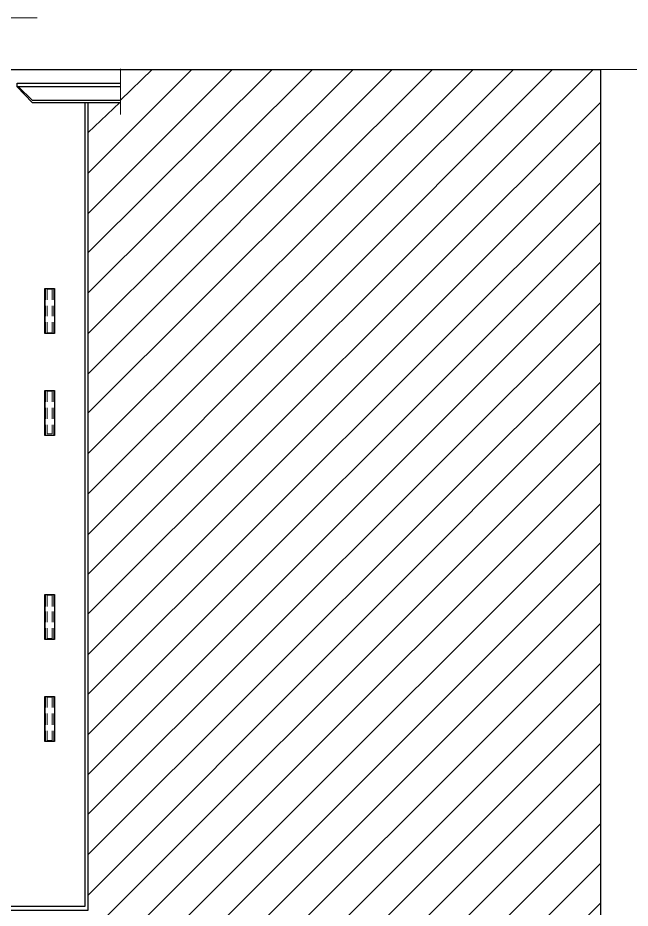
# Model space of a CAD drawing. Header units: millimetres. Extents: x 3240 to 3412, y 1366 to 1426.
# Drawn here: x 3316.607 to 3319.308, y 1410.349 to 1414.277 of the extents above; entities that cross this region are included whole.
import ezdxf

# ---------------------------------------------------------------- set-up
doc = ezdxf.new("R2010")
doc.units = ezdxf.units.MM

msp = doc.modelspace()

# ---------------------------------------------------------------- linework, layer by layer
at = {"color": 7, "linetype": 'Continuous', "lineweight": 5, "true_color": 0x000007}
for points in [[(3316.3918, 1414.277), (3316.6928, 1414.277), (3316.6928, 1414.277)], [(3317.06, 1414.0521), (3317.06, 1413.8503), (3317.06, 1413.8503)], [(3319.177, 1414.0488), (3319.8749, 1414.0488), (3319.8749, 1414.0488)], [(3316.7292, 1413.0333), (3316.7292, 1413.0829), (3316.7292, 1413.0829)], [(3316.7358, 1413.0333), (3316.7358, 1413.0796), (3316.759, 1413.0796), (3316.759, 1413.0333)], [(3316.7656, 1413.0829), (3316.7656, 1413.0333), (3316.7656, 1413.0333)], [(3316.7292, 1412.9605), (3316.7292, 1413.0068), (3316.7292, 1413.0068)], [(3316.7358, 1412.9605), (3316.7358, 1413.0068), (3316.7358, 1413.0068)], [(3316.759, 1413.0068), (3316.759, 1412.9605), (3316.759, 1412.9605)], [(3316.7656, 1413.0068), (3316.7656, 1412.9605), (3316.7656, 1412.9605)], [(3316.7292, 1412.8844), (3316.7292, 1412.934), (3316.7292, 1412.934)], [(3316.759, 1412.8877), (3316.7358, 1412.8877), (3316.7358, 1412.934)], [(3316.759, 1412.934), (3316.759, 1412.8877), (3316.759, 1412.8877)], [(3316.7656, 1412.934), (3316.7656, 1412.8844), (3316.7656, 1412.8844)], [(3316.7292, 1412.5834), (3316.7292, 1412.633), (3316.7292, 1412.633)], [(3316.7358, 1412.5834), (3316.7358, 1412.6297), (3316.759, 1412.6297), (3316.759, 1412.5834)], [(3316.7656, 1412.633), (3316.7656, 1412.5834), (3316.7656, 1412.5834)], [(3316.7292, 1412.5073), (3316.7292, 1412.5569), (3316.7292, 1412.5569)], [(3316.7358, 1412.5073), (3316.7358, 1412.5569), (3316.7358, 1412.5569)], [(3316.759, 1412.5569), (3316.759, 1412.5073), (3316.759, 1412.5073)], [(3316.7656, 1412.5569), (3316.7656, 1412.5073), (3316.7656, 1412.5073)], [(3316.7292, 1412.4346), (3316.7292, 1412.4809), (3316.7292, 1412.4809)], [(3316.759, 1412.4412), (3316.7358, 1412.4412), (3316.7358, 1412.4809)], [(3316.759, 1412.4809), (3316.759, 1412.4412), (3316.759, 1412.4412)], [(3316.7656, 1412.4809), (3316.7656, 1412.4346), (3316.7656, 1412.4346)], [(3316.7292, 1411.6804), (3316.7292, 1411.7333), (3316.7292, 1411.7333)], [(3316.7358, 1411.6804), (3316.7358, 1411.73), (3316.759, 1411.73), (3316.759, 1411.6804)], [(3316.7656, 1411.7333), (3316.7656, 1411.6804), (3316.7656, 1411.6804)], [(3316.7292, 1411.6109), (3316.7292, 1411.6572), (3316.7292, 1411.6572)], [(3316.7358, 1411.6109), (3316.7358, 1411.6572), (3316.7358, 1411.6572)], [(3316.759, 1411.6572), (3316.759, 1411.6109), (3316.759, 1411.6109)], [(3316.7656, 1411.6572), (3316.7656, 1411.6109), (3316.7656, 1411.6109)], [(3316.7292, 1411.5348), (3316.7292, 1411.5845), (3316.7292, 1411.5845)], [(3316.759, 1411.5381), (3316.7358, 1411.5381), (3316.7358, 1411.5845)], [(3316.759, 1411.5845), (3316.759, 1411.5381), (3316.759, 1411.5381)], [(3316.7656, 1411.5845), (3316.7656, 1411.5348), (3316.7656, 1411.5348)], [(3316.7292, 1411.2338), (3316.7292, 1411.2834), (3316.7292, 1411.2834)], [(3316.7358, 1411.2338), (3316.7358, 1411.2801), (3316.759, 1411.2801), (3316.759, 1411.2338)], [(3316.7656, 1411.2834), (3316.7656, 1411.2338), (3316.7656, 1411.2338)], [(3316.7292, 1411.1577), (3316.7292, 1411.2074), (3316.7292, 1411.2074)], [(3316.7358, 1411.1577), (3316.7358, 1411.2074), (3316.7358, 1411.2074)], [(3316.759, 1411.2074), (3316.759, 1411.1577), (3316.759, 1411.1577)], [(3316.7656, 1411.2074), (3316.7656, 1411.1577), (3316.7656, 1411.1577)], [(3316.7292, 1411.085), (3316.7292, 1411.1313), (3316.7292, 1411.1313)], [(3316.759, 1411.0883), (3316.7358, 1411.0883), (3316.7358, 1411.1313)], [(3316.759, 1411.1313), (3316.759, 1411.0883), (3316.759, 1411.0883)], [(3316.7656, 1411.1313), (3316.7656, 1411.085), (3316.7656, 1411.085)]]:
    msp.add_lwpolyline(points, dxfattribs=at)
at = {"color": 7, "linetype": 'Continuous', "lineweight": -2, "true_color": 0x000007}
for points in [[(3309.1709, 1414.0488), (3319.177, 1414.0488), (3319.177, 1404.0493), (3309.1709, 1404.0493)], [(3316.7689, 1413.0829), (3316.7689, 1412.8844), (3316.7259, 1412.8844), (3316.7259, 1413.0829)], [(3316.7689, 1412.633), (3316.7689, 1412.4346), (3316.7259, 1412.4346), (3316.7259, 1412.633)], [(3316.7689, 1411.7333), (3316.7689, 1411.5348), (3316.7259, 1411.5348), (3316.7259, 1411.7333)], [(3316.7689, 1411.2834), (3316.7689, 1411.085), (3316.7259, 1411.085), (3316.7259, 1411.2834)]]:
    msp.add_lwpolyline(points, close=True, dxfattribs=at)
at = {"color": 254, "linetype": 'Continuous', "lineweight": 5, "true_color": 0xdddddd}
for points in [[(3316.9177, 1413.5923), (3317.3742, 1414.0488), (3317.3742, 1414.0488)], [(3316.9177, 1413.4137), (3317.5528, 1414.0488), (3317.5528, 1414.0488)], [(3316.9177, 1413.2417), (3317.7282, 1414.0488), (3317.7282, 1414.0488)], [(3316.9177, 1413.063), (3317.9068, 1414.0488), (3317.9068, 1414.0488)], [(3316.9177, 1412.8844), (3318.0854, 1414.0488), (3318.0854, 1414.0488)], [(3316.9177, 1412.7058), (3318.2574, 1414.0488), (3318.2574, 1414.0488)], [(3316.9177, 1412.5338), (3318.436, 1414.0488), (3318.436, 1414.0488)], [(3316.9177, 1412.3552), (3318.6146, 1414.0488), (3318.6146, 1414.0488)], [(3316.9177, 1412.1765), (3318.7933, 1414.0488), (3318.7933, 1414.0488)], [(3316.9177, 1411.9979), (3318.9653, 1414.0488), (3318.9653, 1414.0488)], [(3316.9177, 1411.8226), (3319.1439, 1414.0488), (3319.1439, 1414.0488)], [(3317.06, 1413.9131), (3317.1989, 1414.0488), (3317.1989, 1414.0488)], [(3316.9177, 1413.7709), (3317.0567, 1413.9032), (3317.0567, 1413.9032)], [(3316.9177, 1411.6473), (3319.177, 1413.9032), (3319.177, 1413.9032)], [(3316.9177, 1411.4687), (3319.177, 1413.7279), (3319.177, 1413.7279)], [(3316.9177, 1411.2934), (3319.177, 1413.5493), (3319.177, 1413.5493)], [(3316.9177, 1411.1147), (3319.177, 1413.374), (3319.177, 1413.374)], [(3316.9177, 1410.9394), (3319.177, 1413.1987), (3319.177, 1413.1987)], [(3316.9177, 1410.7641), (3319.177, 1413.02), (3319.177, 1413.02)], [(3316.9177, 1410.5855), (3319.177, 1412.8414), (3319.177, 1412.8414)], [(3316.9177, 1410.4069), (3319.177, 1412.6694), (3319.177, 1412.6694)], [(3310.7322, 1404.0493), (3319.177, 1412.4908), (3319.177, 1412.4908)], [(3310.9075, 1404.0493), (3319.177, 1412.3122), (3319.177, 1412.3122)], [(3311.0861, 1404.0493), (3319.177, 1412.1335), (3319.177, 1412.1335)], [(3311.2647, 1404.0493), (3319.177, 1411.9615), (3319.177, 1411.9615)], [(3311.4433, 1404.0493), (3319.177, 1411.7829), (3319.177, 1411.7829)], [(3311.6153, 1404.0493), (3319.177, 1411.6043), (3319.177, 1411.6043)], [(3311.794, 1404.0493), (3319.177, 1411.429), (3319.177, 1411.429)], [(3311.9726, 1404.0493), (3319.177, 1411.2537), (3319.177, 1411.2537)], [(3312.1479, 1404.0493), (3319.177, 1411.0751), (3319.177, 1411.0751)], [(3312.3232, 1404.0493), (3319.177, 1410.8997), (3319.177, 1410.8997)], [(3312.5018, 1404.0493), (3319.177, 1410.7211), (3319.177, 1410.7211)], [(3312.6771, 1404.0493), (3319.177, 1410.5458), (3319.177, 1410.5458)], [(3312.8558, 1404.0493), (3319.177, 1410.3705), (3319.177, 1410.3705)]]:
    msp.add_lwpolyline(points, dxfattribs=at)
at = {"color": 7, "linetype": 'Continuous', "lineweight": -2, "true_color": 0x000007}
for points in [[(3317.06, 1413.9727), (3316.6035, 1413.9727), (3316.6035, 1413.9892), (3317.06, 1413.9892)], [(3316.6035, 1413.9727), (3316.6697, 1413.9032), (3317.06, 1413.9032)], [(3316.6101, 1413.9727), (3316.6697, 1413.9131), (3317.06, 1413.9131)], [(3311.4301, 1413.9032), (3311.4301, 1410.3407), (3316.9177, 1410.3407), (3316.9177, 1413.9032)], [(3311.4466, 1413.9032), (3311.4466, 1410.3573), (3316.9045, 1410.3573), (3316.9045, 1413.9032)], [(3316.7259, 1413.0829), (3316.7259, 1412.8844), (3316.7259, 1412.8844)], [(3316.7689, 1413.0829), (3316.7689, 1412.8844), (3316.7689, 1412.8844)], [(3316.7259, 1412.633), (3316.7259, 1412.4346), (3316.7259, 1412.4346)], [(3316.7689, 1412.633), (3316.7689, 1412.4346), (3316.7689, 1412.4346)], [(3316.7259, 1411.7333), (3316.7259, 1411.5348), (3316.7259, 1411.5348)], [(3316.7689, 1411.7333), (3316.7689, 1411.5348), (3316.7689, 1411.5348)], [(3316.7259, 1411.2834), (3316.7259, 1411.085), (3316.7259, 1411.085)], [(3316.7689, 1411.2834), (3316.7689, 1411.085), (3316.7689, 1411.085)]]:
    msp.add_lwpolyline(points, dxfattribs=at)

doc.saveas('drawing.dxf')
